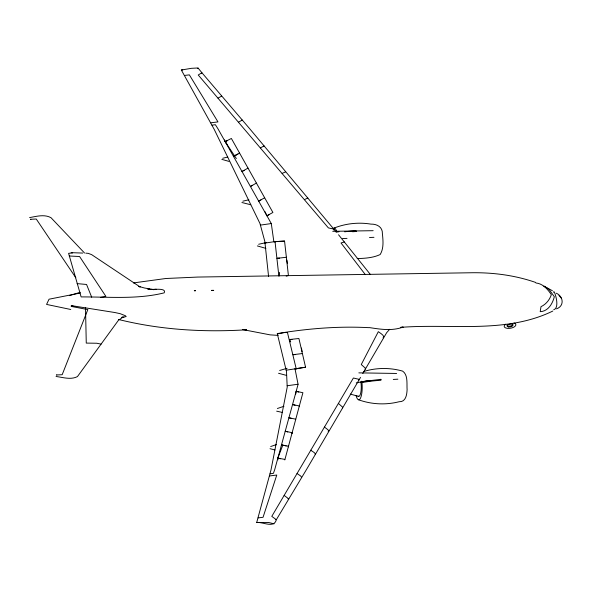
<?xml version="1.0" encoding="UTF-8"?>
<svg xmlns="http://www.w3.org/2000/svg" width="592" height="592" viewBox="0 0 592 592"><rect width="100%" height="100%" fill="white"/><g stroke="black" fill="none" stroke-linecap="round" stroke-linejoin="round"><path stroke-width="0.89" d="M292.071 432.693L292.063 433.226L292.071 432.693L285.189 431.213L287.764 431.968M299.315 406.489L299.323 405.957L292.522 404.514L295.068 405.254M288.393 446.235L288.385 446.775L288.393 446.235L281.466 444.844L284.056 445.569M85.507 307.411L86.262 343.094L96.829 343.242L101.069 344.144M284.804 459.947L302.912 392.711L296.163 391.312L295.734 393.998M279.091 275.961L279.616 272.387M71.395 305.42L71.181 306.404L87.845 309.586L62.175 374.714L56.388 374.973L56.81 375.01M290.043 341.214L289.392 339.534L298.908 338.513L305.568 367.225L295.023 368.86L298.057 384.23L297.717 385.681L274.725 469.574L273.415 473.341L270.063 473.829M360.521 377.393L306.478 469.552L276.338 519.709C274.111 528.73 262.693 521.611 256.691 522.558L270.958 470.115L287.216 387.161L286.506 371.621L277.271 333.577L288.104 331.897C314.633 328.072 341.547 326.236 368.342 327.642L369.667 327.628C381.041 329.367 391.971 331.128 403.182 327.073L400.643 327.369C450.801 323.424 505.642 334.073 552.758 311.074M277.922 459.836L277.863 458.082L282.791 445.177M280.467 458.785L277.863 458.082L278.61 456.439M275.754 519.635L276.338 519.709L271.787 516.357L353.387 378.014L358.885 379.28L359.166 379.724L358.604 380.057M362.785 373.5L386.672 332.667L389.677 329.285M553.335 292.293L553.653 291.767L554.304 291.937C556.191 296.244 559.218 308.04 553.712 309.786M263.921 146.298L264.091 145.898L260.473 147.859M307.544 198.601L307.803 197.994L304.451 199.645M221.571 96.156L217.989 98.124M285.618 171.872L282.169 173.382M201.465 73.216L201.887 72.727L198.142 68.124L197.491 67.999L191.379 68.324L181.337 70.019L214.215 129.382L259.962 223.487L264.816 241.358L268.583 276.501M242.076 120.383L242.269 120.035L238.539 122.167M333.599 229.933L334.162 229.6L333.888 229.148L328.382 227.89L198.239 75.006L201.887 72.727L249.595 128.619L336.212 231.953M556.487 308.846C564.613 306.079 563.473 296.363 556.302 293.203M248.011 168.113L241.943 171.51L244.2 170.333M256.41 183.083L250.379 186.495L252.621 185.318M264.654 197.78L258.66 201.132L260.887 199.97M264.95 211.64L266.933 215.762L272.905 212.469L231.376 138.469L225.16 141.621L236.363 158.582M236.474 154.845L233.426 156.347L239.582 153.084M266.933 215.762L269.153 214.63M383.135 337.795C385.533 335.96 379.783 332.896 378.325 331.668L361.261 364.546L365.323 368.128L365.516 368.823L365.042 369.001M227.469 140.541L225.16 141.621L224.649 139.912M236.326 154.823L237.925 154.09M226.825 140.955L225.16 141.621L227.224 144.67M342.383 407.844L342.635 407.178L338.387 403.433M315.21 454.308C315.691 452.799 311.755 451.274 310.807 450.164M334.251 228.001C345.846 223.458 358.656 222.089 370.94 224.124C376.919 223.931 382.676 226.973 382.402 233.67C383.076 240.515 383.964 248.418 380.153 254.545C373.16 257.853 364.887 258.386 357.198 258.571M270.699 446.523L276.36 444.599M277.389 408.495L283.931 406.29M69.39 295.637L80.172 292.307M301.587 477.411L300.736 476.057L297.043 473.511M363.407 371.591C376.068 367.639 389.899 367.462 402.649 371.125C408.221 374.988 406.652 383.845 407.104 389.669C406.837 394.716 405.927 402.057 399.126 401.739C385.858 405.12 371.613 404.454 358.722 399.837M279.668 370.466L287.098 368.283M286.188 276.138L288.415 275.539L284.56 241.085L275.028 241.595L265.009 243.068M197.513 68.428L198.142 68.124M222.696 158.279L227.794 157.013M242.868 201.176L248.862 199.778M258.652 244.259L266.363 242.557M124.076 317.016L126.185 316.557L125.437 315.751L120.206 313.693L114.944 312.539L71.358 305.62L73.201 306.138M80.068 293.07L49.047 299.204L46.568 304.421L70.744 309.483M356.28 382.869L366.507 380.878L372.042 380.582M277.359 333.925L285.152 332.415L287.453 332.534L296.2 368.735L298.745 368.52M29.6 217.59C36.504 216.369 44.378 214.06 50.993 217.693L84.538 253.021M100.485 297.399L105.894 296.4L79.58 256.514L69.271 256.01L69.723 255.959M260.406 225.108L271.299 223.561L273.859 241.728L275.561 241.78M287.157 385.755L298.057 384.23M286.18 370.207L305.568 367.225M184.438 75.458L189.373 74.866L217.967 121.908L210.752 122.818M258.105 517.889L263.048 517.297L276.767 475.036L269.552 475.946M123.987 317.031L121.767 317.371L123.173 317.038L118.474 320.242L77.456 376.586C70.751 380.071 63.011 377.348 56.055 376.49M133.348 282.932L165.864 278.499L197.787 277.063L470.425 272.771C492.492 272.327 514.766 275.191 535.656 282.443M302.623 353.52L292.996 354.697L295.623 354.578M256.691 522.558L268.687 522.492L274.066 523.839M286.595 257.246L276.952 258.327L279.565 258.142M72.668 252.939L68.591 253.339L81.119 296.918C108.595 296.814 137.322 299.596 164.213 292.848C167.173 286.543 148.755 290.968 147.327 288.718M352.536 231.738L356.347 231.479L355.999 230.732L352.373 230.984A74.622 34.676 -9.5 0 0 344.722 231.812M295.023 368.86L296.858 368.742M535.967 282.991C542.805 283.598 547.807 289.288 551.344 294.72C549.539 299.952 546.009 304.332 540.992 306.678L540.207 311.681C548.185 311.34 552.573 303.644 554.334 296.718L548.939 289.296L543.9 286.114L552.395 290.731M273.859 241.728L284.56 241.085M393.266 379.435L397.876 379.183M181.337 70.019L182.706 69.96M342.516 238.554L347.008 238.376M369.475 237.496L373.966 237.318M373.152 230.688L332.734 231.317M291.989 339.46L289.392 339.534L290.709 341.932M154.756 289.31L156.369 289.281M277.611 241.573L275.028 241.595L278.869 275.99M71.099 252.658L82.776 253.073M358.841 372.864L396.64 373.456M212.01 125.193L215.355 124.675L217.989 128.841L271.299 223.561M338.121 231.753L335.435 231.62L339.009 231.79M278.188 335.383L270.085 334.857L242.431 329.515M284.819 459.407L277.863 458.082M30.888 219.314L30.458 219.277L36.253 219.018L75.835 277.752M85.781 253.147L88.245 253.361L91.656 254.649L140.178 287.009L138.676 286.365L144.47 288.001L154.075 289.666L151.493 289.362M77.093 283.62L86.558 284.471L91.708 297.236M243.053 329.47L246.516 329.788C203.53 332.445 160.41 329.862 118.511 319.48M148.052 288.955L149.776 289.162M295.726 419.195L288.881 417.715L291.449 418.47M276.664 411.174L282.436 412.446M328.146 431.279C330.736 431.205 324.631 427.35 324.416 427.098M288.023 498.841L288.815 498.945L284.145 495.4M241.921 202.523L250.734 204.751M270.026 448.706L274.917 449.957M278.551 373.271L286.454 375.387M350.272 394.072L358.685 396.403M221.845 159.366L228.949 161.394M296.163 391.312L298.694 392.037M257.342 245.917L265.904 248.381M284.73 445.517L286.188 446.02M561.29 298.146L558.974 295.408M338.535 234.75L370.266 274.34M365.368 274.666L341.014 242.964L344.396 241.987M301.461 348.044L302.105 351.604M286.861 260.08L287.416 263.684M361.786 381.196L362.045 383.327A13.276 3.619 89.1 0 1 360.513 398.157A13.276 3.619 89.1 0 1 356.125 395.804M360.861 381.773A9.842 2.686 89.1 0 1 360.78 392.674A9.842 2.686 89.1 0 1 357.99 396.033M514.048 323.003A5.898 2.738 -9.5 0 1 514.263 326.895A5.898 2.738 -9.5 0 1 506.012 328.064A5.898 2.738 -9.5 0 1 505.797 324.179M512.702 324.002A2.945 1.369 -9.5 0 1 510.726 325.977A2.945 1.369 -9.5 0 1 507.107 325.519M333.318 228.401A13.276 3.619 89.1 0 1 336.855 232.034M380.952 379.317L380.915 380.286L377.259 380.545A74.622 34.676 -9.5 0 0 361.956 382.58L361.89 382.018L365.686 381.189L380.952 379.317M195.434 290.694L194.294 290.716L195.441 290.761M213.66 290.376L211.44 290.413L213.66 290.376M508.639 326.932A2.945 1.369 -9.5 0 0 512.946 325.119A2.945 1.369 -9.5 0 0 508.506 324.549A2.945 1.369 -9.5 0 0 508.639 326.932"/></g></svg>
